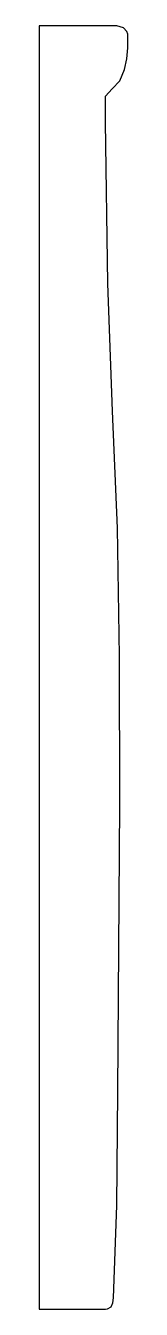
# Model space of a CAD drawing. Extents: x 0 to 8, y -197 to -81.
import ezdxf

# ---------------------------------------------------------------- set-up
doc = ezdxf.new("R2010")
doc.units = 0

msp = doc.modelspace()

# ---------------------------------------------------------------- linework, layer by layer
at = {"layer": 'Layer 1', "color": 4}
for p, q in [((7, -80.999993), (0, -80.999993)), ((0, -80.999993), (0, -197.000004)), ((7.604785, -81.180418), (7, -80.999993)), ((7, -80.999993), (7, -80.999993)), ((7.905849, -81.51772), (7.604785, -81.180418)), ((8, -81.779559), (7.905849, -81.51772)), ((8, -82.999992), (8, -81.779559)), ((7.924646, -83.988122), (8, -82.999992)), ((7.710842, -84.947249), (7.924646, -83.988122)), ((7.2733, -85.971053), (7.710842, -84.947249)), ((6, -87.372317), (6.590848, -86.718337)), ((6.590848, -86.718337), (7.2733, -85.971053)), ((6, -88.268562), (6, -87.372317)), ((6, -89.735242), (6, -88.268562)), ((6.198545, -104.300428), (6, -89.735242)), ((6.634264, -115.858058), (6.198545, -104.300428)), ((7.065351, -126.420467), (6.634264, -115.858058)), ((7.25, -137.999992), (7.065351, -126.420467)), ((7.275304, -151.401162), (7.25, -137.999992)), ((7.1, -177.378685), (7.275304, -151.401162)), ((6.996376, -187.642893), (7.1, -177.378685)), ((6.7, -196.000006), (6.996376, -187.642893)), ((6.645504, -196.444312), (6.7, -196.000006)), ((0, -197.000004), (6, -197.027944)), ((6, -197.027944), (6.17905, -196.989713)), ((6.17905, -196.989713), (6.500586, -196.794913)), ((6.500586, -196.794913), (6.645504, -196.444312))]:
    msp.add_line(p, q, dxfattribs=at)

doc.saveas('drawing.dxf')
